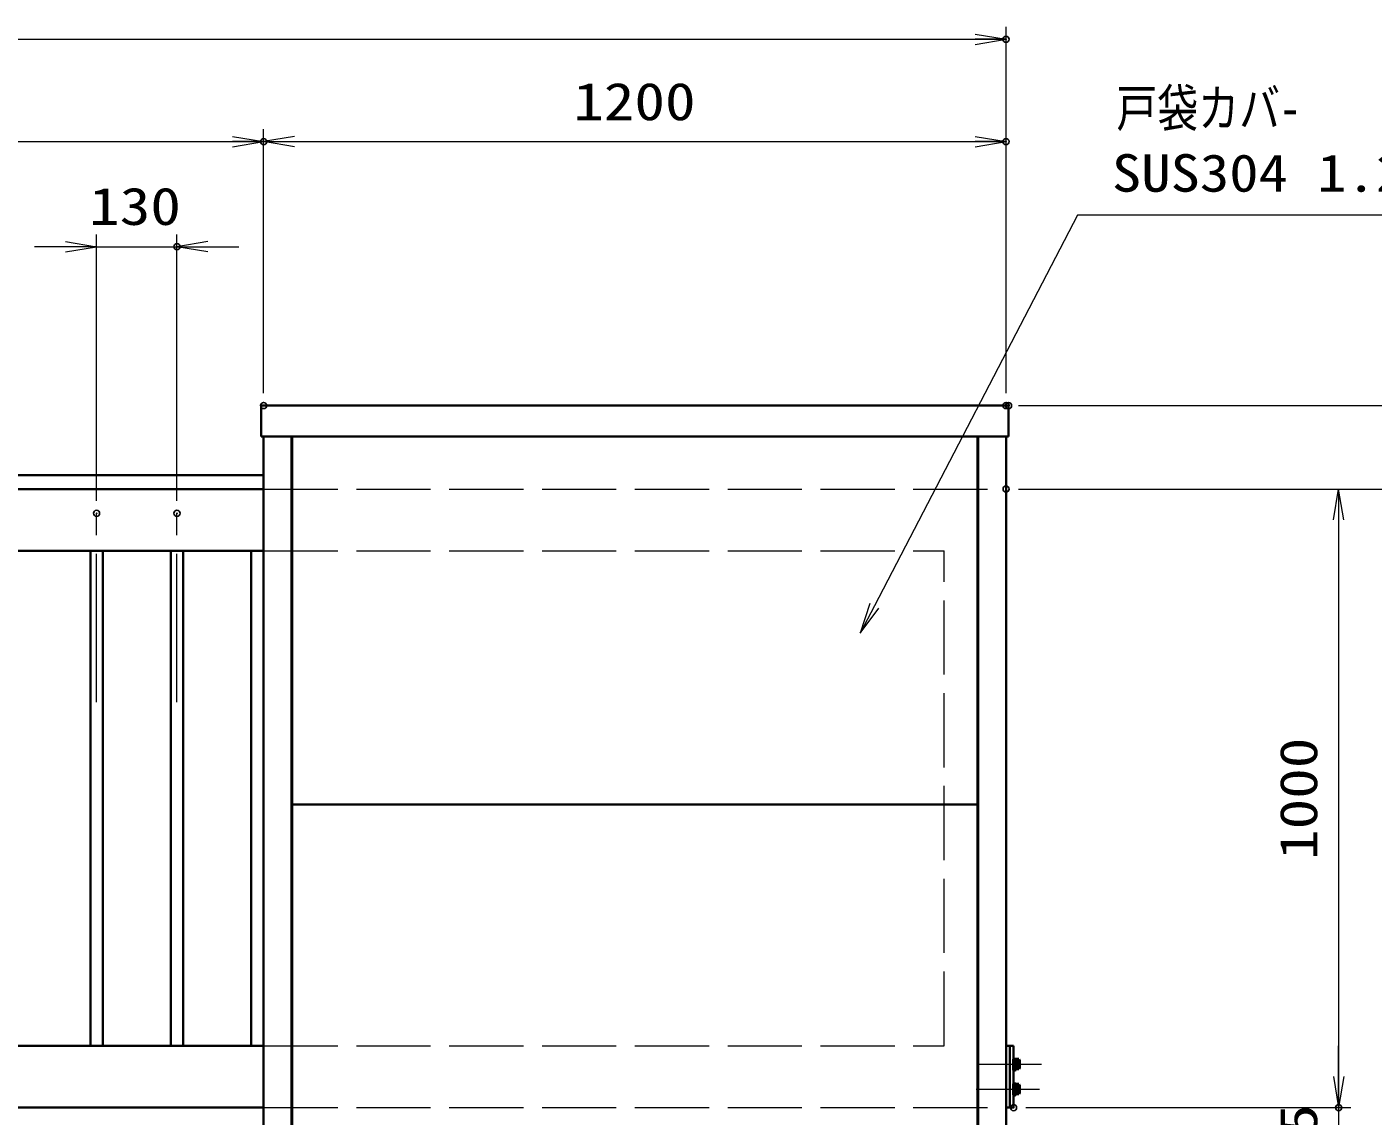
# Model space of a CAD drawing. Units: millimetres at full size, sheet at 1:20. Extents: x -5940 to 5940, y -4200 to 4200.
# Drawn here: x 1668 to 3843, y -748 to 1013 of the extents above; entities that cross this region are included whole.
import ezdxf
from ezdxf.enums import TextEntityAlignment as Align

# ---------------------------------------------------------------- set-up
doc = ezdxf.new("R2010")
doc.units = ezdxf.units.MM
doc.header["$LTSCALE"] = 20
doc.header["$PDMODE"] = 32
doc.header["$PDSIZE"] = 10
for name, pattern in [('DASHED', [7.5, 6, -1.5]), ('USER1', [18, 12, -1.5, 3, -1.5]), ('USER2', [9, 6, -0.75, 1.5, -0.75])]:
    doc.linetypes.add(name, pattern=pattern)
for name, color, linetype, lineweight in [('0-1_軸線', 200, 'USER1', 15), ('0-2_寸法線', 4, 'Continuous', 18), ('0-3_0', 7, 'Continuous', 18), ('0-5_外形線', 7, 'Continuous', 35), ('0-6_隠れ線', 140, 'DASHED', 18), ('0-8_AM_12N', 2, 'Continuous', 50), ('0-9_AM_0N', 7, 'Continuous', 50), ('0-A_AM_7N', 6, 'USER2', 25), ('0-B_AM_9N', 9, 'Continuous', 18)]:
    doc.layers.add(name, color=color, linetype=linetype, lineweight=lineweight)
doc.layers.add('0-4_Defpoints', color=7, linetype='Continuous')
doc.styles.add('ＭＳ ゴシック', font='')
doc.styles.get('ＭＳ ゴシック').set_extended_font_data('MS Gothic')

# ---------------------------------------------------------------- blocks, each defined once
blk = doc.blocks.new('_Open')
at = {"layer": '0-3_0'}
blk.add_line((-20, 3.333), (0, 0), dxfattribs=at)
blk.add_lwpolyline([(-20, -3.333), (0, 0), (-20, 0)], dxfattribs=at)
blk = doc.blocks.new('S4')
at = {"layer": '0-8_AM_12N'}
for p, q in [((639331.9, 428704.5), (639381.9, 428754.5)), ((639331.9, 428754.5), (639381.9, 428704.5))]:
    blk.add_line(p, q, dxfattribs=at)
blk.add_circle((639356.9, 428729.5), 25, dxfattribs=at)
blk = doc.blocks.new('S5')
at = {"layer": '0-8_AM_12N'}
for p, q in [((639291.9, 428512), (639341.9, 428562)), ((639291.9, 428562), (639341.9, 428512))]:
    blk.add_line(p, q, dxfattribs=at)
blk.add_circle((639316.9, 428537), 25, dxfattribs=at)
blk = doc.blocks.new('S6')
at = {"layer": '0-8_AM_12N'}
for p, q in [((639291.9, 427712), (639341.9, 427762)), ((639291.9, 427762), (639341.9, 427712))]:
    blk.add_line(p, q, dxfattribs=at)
blk.add_circle((639316.9, 427737), 25, dxfattribs=at)
blk = doc.blocks.new('U7')
at = {"layer": '0-9_AM_0N'}
for p, q in [((639284.9, 428077), (639284.9, 427737)), ((639316.9, 428077), (639284.9, 428077)), ((639284.9, 427737), (639316.9, 427737)), ((639316.9, 427737), (639316.9, 428077))]:
    blk.add_line(p, q, dxfattribs=at)
at = {"layer": '0-A_AM_7N'}
blk.add_line((639320.9, 427907), (639280.9, 427907), dxfattribs=at)
blk = doc.blocks.new('S8')
at = {"layer": '0-8_AM_12N'}
for p, q in [((639331.9, 427904.5), (639381.9, 427954.5)), ((639331.9, 427954.5), (639381.9, 427904.5))]:
    blk.add_line(p, q, dxfattribs=at)
blk.add_circle((639356.9, 427929.5), 25, dxfattribs=at)
blk = doc.blocks.new('U9')
at = {"layer": '0-9_AM_0N'}
for p, q in [((639356.9, 428061), (639316.9, 428061)), ((639316.9, 427915), (639356.9, 427929.5)), ((639316.9, 427899), (639356.9, 427913.5)), ((639316.9, 427753), (639356.9, 427753)), ((639356.9, 427929.5), (639356.9, 428061)), ((639356.9, 427753), (639356.9, 427913.5))]:
    blk.add_line(p, q, dxfattribs=at)
at = {"layer": '0-A_AM_7N'}
blk.add_line((639361.9, 427907), (639311.9, 427907), dxfattribs=at)
at = {"layer": '0-B_AM_9N'}
for p, q in [((639316.9, 427915), (639316.9, 428061)), ((639316.9, 427753), (639316.9, 427899))]:
    blk.add_line(p, q, dxfattribs=at)
blk = doc.blocks.new('S20')
at = {"layer": '0-2_寸法線'}
for points in [[(8967592.1, 3492579.3), (8954754.5, 3492579.3), (8948192.9, 3479948.5), (8947731.9, 3479061.1)], [(8948045, 3480025.4), (8947731.9, 3479061.1), (8948340.8, 3479871.7)]]:
    blk.add_lwpolyline(points, dxfattribs=at)
at = {"layer": '0-2_寸法線', "color": 254, "style": 'ＭＳ ゴシック'}
for s, width, p in [('戸袋カバ-', 0.8, (8956014.5, 3495076.1)), ('SUS304 1.2t HL', 1.15, (8955870.5, 3492976.1))]:
    blk.add_text(s, height=1212, dxfattribs=dict(at, width=width)).set_placement(p, align=Align.BOTTOM_LEFT)

msp = doc.modelspace()

# ---------------------------------------------------------------- linework, layer by layer
at = {"layer": '0-1_軸線'}
for p, q in [((1780.26, -78.89), (1780.26, 226.54)), ((1780.26, -78.89), (1780.26, 226.54)), ((1910.25, -78.89), (1910.25, 226.54)), ((3205, -664.3), (3307.22, -664.3)), ((3202.02, -704.3), (3304.24, -704.3))]:
    msp.add_line(p, q, dxfattribs=at)
at = {"layer": '0-2_寸法線'}
for p, q in [((3250.25, 420.7), (3250.25, 1012.89)), ((-3949.75, 992.89), (3250.25, 992.89)), ((-3949.75, 827.57), (2050.25, 827.57)), ((2050.25, 420.7), (2050.25, 847.57)), ((2050.25, 420.7), (2050.25, 847.57)), ((2050.25, 827.57), (3250.25, 827.57)), ((3250.25, 420.7), (3250.25, 847.57)), ((1780.26, 246.54), (1780.26, 677.53)), ((1910.26, 246.54), (1910.26, 677.53)), ((1730.26, 657.53), (1680.26, 657.53)), ((1780.26, 657.53), (1910.26, 657.53)), ((1960.26, 657.53), (2010.26, 657.53)), ((3270.25, 400.7), (3972.65, 400.7)), ((3274.15, 400.7), (4153.8, 400.7)), ((3270.25, 265.7), (3972.65, 265.7)), ((3270.25, 265.7), (3807.54, 265.7)), ((3270.25, 265.7), (3972.65, 265.7)), ((3787.54, 265.7), (3787.54, -734.3)), ((3787.54, -684.3), (3787.54, -634.3)), ((3282.25, -734.3), (3807.54, -734.3)), ((3282.25, -734.3), (3807.54, -734.3)), ((3787.54, -734.3), (3787.54, -869.3))]:
    msp.add_line(p, q, dxfattribs=at)
at = {"layer": '0-4_Defpoints'}
for p in [(3250.25, 992.89), (2050.25, 827.57), (3250.25, 827.57), (1910.26, 657.53), (2050.25, 400.7), (3250.25, 400.7), (3250.25, 400.7), (3254.15, 400.7), (3250.25, 265.7), (1780.26, 226.54), (1910.26, 226.54), (3262.25, -734.3), (3787.54, -734.3)]:
    msp.add_point(p, dxfattribs=at)
at = {"layer": '0-5_外形線'}
for p, q in [((2046.35, 400.7), (3254.15, 400.7)), ((2046.35, 400.7), (2046.35, 350.7)), ((3254.15, 400.7), (3254.15, 350.7)), ((2046.35, 350.7), (3254.15, 350.7)), ((2050.25, 350.7), (2050.25, -869.3)), ((2095.25, 350.7), (2095.25, -869.3)), ((2096.25, 350.7), (2096.25, -869.3)), ((3204.25, 350.7), (3204.25, -869.3)), ((3205.25, 350.7), (3205.25, -869.3)), ((3250.25, 350.7), (3250.25, -869.3)), ((2050.25, 288.2), (-3949.75, 288.2)), ((-3949.75, 265.7), (2050.25, 265.7)), ((-3849.75, 165.7), (2050.25, 165.7)), ((1770.25, -634.3), (1770.25, 165.7)), ((1790.25, -634.3), (1790.25, 165.7)), ((1900.25, -634.3), (1900.25, 165.7)), ((1920.25, -634.3), (1920.25, 165.7)), ((2030.25, -634.3), (2030.25, 165.7)), ((2050.26, -634.3), (2050.26, 165.7)), ((2050.26, -634.3), (2050.26, 165.7)), ((2096.25, -244.3), (3204.25, -244.3)), ((2050.25, -634.3), (-3849.75, -634.3)), ((3250.25, -634.3), (3262.25, -634.3)), ((3256.25, -634.3), (3256.25, -734.3)), ((3262.25, -634.3), (3262.25, -734.3)), ((-3949.75, -734.3), (2050.25, -734.3)), ((3250.25, -734.3), (3262.25, -734.3))]:
    msp.add_line(p, q, dxfattribs=at)
at = {"layer": '0-6_隠れ線'}
for p, q in [((2050.25, 265.7), (3250.25, 265.7)), ((2050.25, 165.7), (3150.25, 165.7)), ((3150.25, -634.3), (3150.25, 165.7)), ((2050.25, -634.3), (3150.25, -634.3)), ((2050.25, -734.3), (3250.25, -734.3))]:
    msp.add_line(p, q, dxfattribs=at)
at = {"layer": '0-9_AM_0N'}
for p, q in [((3266.45, -658.49), (3265.85, -658.49)), ((3265.85, -663.17), (3265.85, -663.97)), ((3266.45, -670.12), (3265.85, -670.12)), ((3266.45, -658.49), (3266.45, -656.79)), ((3270.57, -656.79), (3266.45, -656.79)), ((3266.45, -670.12), (3266.45, -658.49)), ((3270.57, -660.55), (3266.45, -660.55)), ((3270.57, -668.06), (3266.45, -668.06)), ((3266.45, -671.81), (3266.45, -670.12)), ((3270.57, -671.81), (3266.45, -671.81)), ((3270.57, -656.79), (3271.15, -657.8)), ((3270.57, -671.81), (3271.15, -670.8)), ((3271.15, -657.8), (3271.15, -670.8)), ((3266.45, -698.49), (3265.85, -698.49)), ((3265.85, -703.17), (3265.85, -703.97)), ((3270.57, -696.79), (3266.45, -696.79)), ((3266.45, -698.49), (3266.45, -696.79)), ((3266.45, -710.12), (3266.45, -698.49)), ((3270.57, -700.55), (3266.45, -700.55)), ((3270.57, -708.06), (3266.45, -708.06)), ((3270.57, -711.81), (3266.45, -711.81)), ((3270.57, -696.79), (3271.15, -697.8)), ((3270.57, -711.81), (3271.15, -710.8)), ((3271.15, -697.8), (3271.15, -710.8))]:
    msp.add_line(p, q, dxfattribs=at)
msp.add_lwpolyline([(3266.45, -711.81), (3266.45, -710.12), (3265.85, -710.12)], dxfattribs=at)
for centre, radius, start, end in [((3267.84, -658.67), 3.32, 325.55313, 25.55313), ((3258.75, -664.3), 12.41, 342.38753, 17.61247), ((3267.84, -669.93), 3.32, 334.44687, 34.44687), ((3267.84, -698.67), 3.32, 325.55313, 25.55313), ((3258.75, -704.3), 12.41, 342.38753, 17.61247), ((3267.84, -709.93), 3.32, 334.44687, 34.44687)]:
    msp.add_arc(centre, radius, start, end, dxfattribs=at)
at = {"layer": '0-B_AM_9N'}
for p, q in [((3262.25, -660.97), (3264.98, -660.3)), ((3262.25, -660.3), (3264.98, -660.3)), ((3262.25, -667.63), (3264.98, -668.3)), ((3262.25, -668.3), (3264.98, -668.3)), ((3265.85, -660.3), (3264.98, -660.3)), ((3265.85, -668.3), (3264.98, -668.3)), ((3265.85, -658.49), (3265.85, -660.3)), ((3265.85, -660.3), (3265.85, -663.17)), ((3265.85, -663.97), (3265.85, -668.3)), ((3265.85, -668.3), (3265.85, -670.12)), ((3262.25, -700.3), (3264.98, -700.3)), ((3262.25, -700.97), (3264.98, -700.3)), ((3262.25, -707.63), (3264.98, -708.3)), ((3262.25, -708.3), (3264.98, -708.3)), ((3265.85, -700.3), (3264.98, -700.3)), ((3265.85, -708.3), (3264.98, -708.3)), ((3265.85, -698.49), (3265.85, -700.3)), ((3265.85, -700.3), (3265.85, -703.17)), ((3265.85, -703.97), (3265.85, -708.3)), ((3265.85, -708.3), (3265.85, -710.12))]:
    msp.add_line(p, q, dxfattribs=at)

# ---------------------------------------------------------------- block references
at = {"layer": '0-2_寸法線'}
for name, p, xscale, yscale in [('_Open', (3250.25, 992.89), 2.5, 2.5), ('S20', (-444372.3, -173920.51), 0.05, 0.05), ('_Open', (2050.25, 827.57), 2.5, 2.5), ('_Open', (3250.25, 827.57), 2.5, 2.5), ('_Open', (1780.26, 657.53), 2.5, 2.5)]:
    msp.add_blockref(name, p, dxfattribs=dict(at, xscale=xscale, yscale=yscale))
at = {"layer": '0-2_寸法線', "xscale": 2.5, "yscale": 2.5}
for p, rotation in [((2050.25, 827.57), 180), ((1910.26, 657.53), 180), ((3787.54, 265.7), 90), ((3787.54, -734.3), 270), ((3787.54, -734.3), 270)]:
    msp.add_blockref('_Open', p, dxfattribs=dict(at, rotation=rotation))
at = {"layer": '0-8_AM_12N', "xscale": 0.05, "yscale": 0.05}
for name in ['S5', 'S4', 'S6', 'S8']:
    msp.add_blockref(name, (-28701.99, -22099.65), dxfattribs=at)
at = {"layer": '0-9_AM_0N', "xscale": 0.05, "yscale": 0.05}
for name, p in [('U7', (-28701.99, -22059.65)), ('U9', (-28701.99, -22059.65)), ('U7', (-28701.99, -22099.65)), ('U9', (-28701.99, -22099.65))]:
    msp.add_blockref(name, p, dxfattribs=at)

# ---------------------------------------------------------------- texts
at = {"layer": '0-2_寸法線', "color": 254, "style": 'ＭＳ ゴシック', "width": 1.2}
for s, p in [('1200', (2550.65, 843.91)), ('130', (1768.34, 674.54))]:
    msp.add_text(s, height=60.56, dxfattribs=at).set_placement(p, align=Align.BOTTOM_LEFT)
for s, p in [('1000', (3771.19, -333.9)), ('135', (3771.19, -877.4))]:
    msp.add_text(s, height=60.56, rotation=90, dxfattribs=at).set_placement(p, align=Align.BOTTOM_LEFT)

doc.saveas('drawing.dxf')
